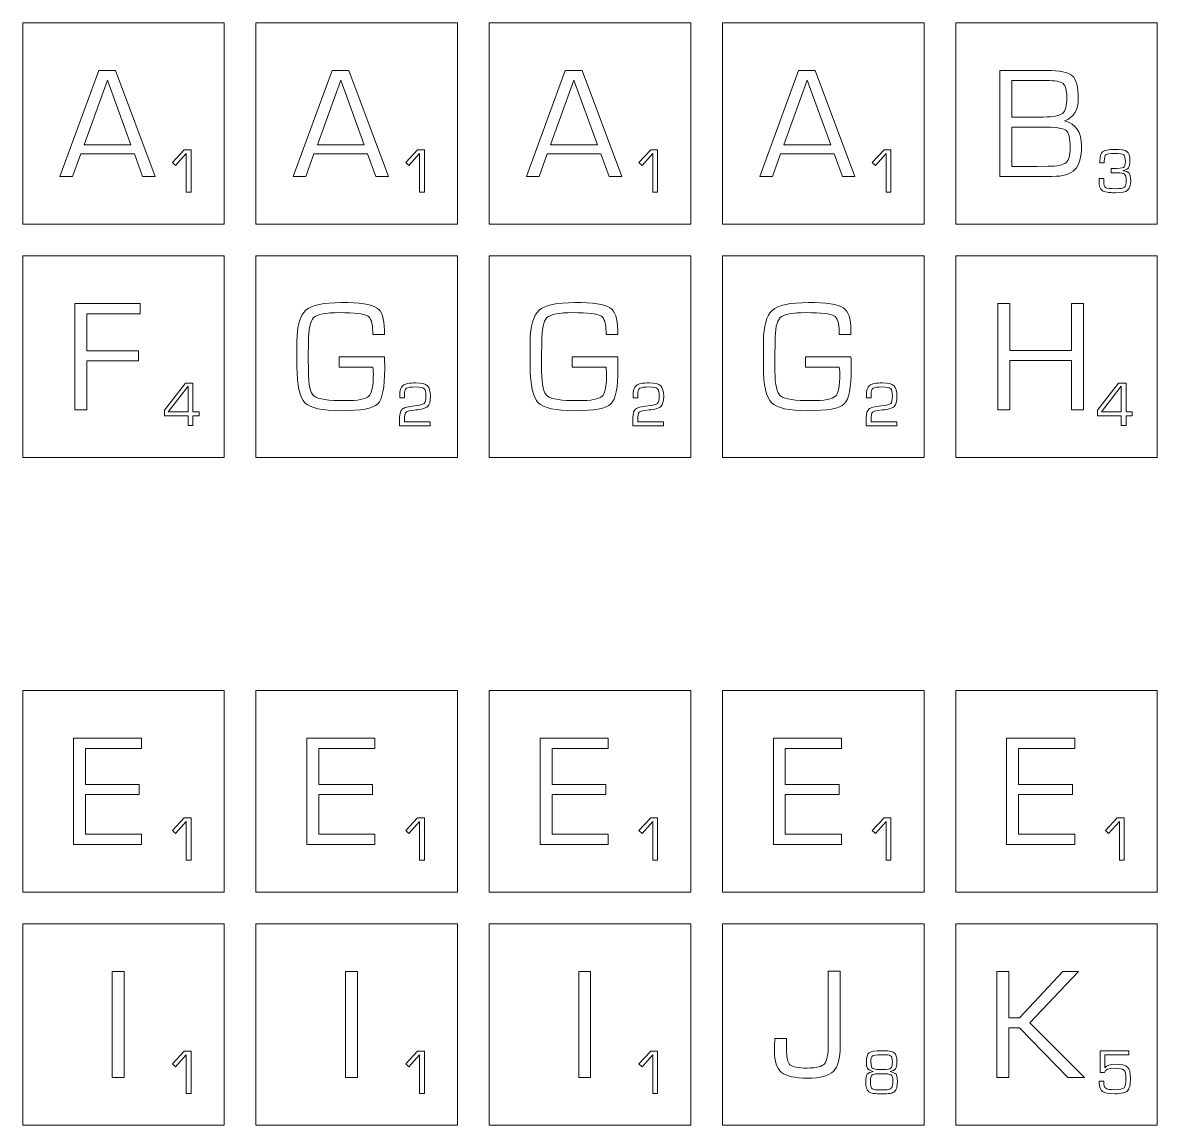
# Model space of a CAD drawing. Header units: millimetres. Extents: x -685 to 207, y -211 to 350.
# Drawn here: x -230 to -123, y 86 to 190 of the extents above; entities that cross this region are included whole.
import ezdxf

# ---------------------------------------------------------------- set-up
doc = ezdxf.new("R2010")
doc.units = ezdxf.units.MM
doc.layers.get('0').update_dxf_attribs({"linetype": 'CONTINUOUS', "lineweight": 25, "true_color": 0x000000})
doc.layers.add('letter', color=7, linetype='CONTINUOUS', lineweight=25, true_color=0x000000)
doc.layers.add('score', color=7, linetype='CONTINUOUS', lineweight=25, true_color=0x000000)

msp = doc.modelspace()

# ---------------------------------------------------------------- linework, layer by layer
at = {"lineweight": 5}
for p, q in [((-211, 190), (-230, 190)), ((-230, 190), (-230, 171)), ((-211, 171), (-211, 190)), ((-189, 190), (-208, 190)), ((-208, 190), (-208, 171)), ((-189, 171), (-189, 190)), ((-167, 190), (-186, 190)), ((-186, 190), (-186, 171)), ((-167, 171), (-167, 190)), ((-145, 190), (-164, 190)), ((-164, 190), (-164, 171)), ((-145, 171), (-145, 190)), ((-123, 190), (-142, 190)), ((-142, 190), (-142, 171)), ((-123, 171), (-123, 190)), ((-230, 171), (-211, 171)), ((-208, 171), (-189, 171)), ((-186, 171), (-167, 171)), ((-164, 171), (-145, 171)), ((-142, 171), (-123, 171)), ((-211, 168), (-230, 168)), ((-230, 168), (-230, 149)), ((-211, 149), (-211, 168)), ((-208, 168), (-208, 149)), ((-189, 168), (-208, 168)), ((-189, 149), (-189, 168)), ((-167, 168), (-186, 168)), ((-186, 168), (-186, 149)), ((-167, 149), (-167, 168)), ((-145, 168), (-164, 168)), ((-164, 168), (-164, 149)), ((-145, 149), (-145, 168)), ((-123, 168), (-142, 168)), ((-142, 168), (-142, 149)), ((-123, 149), (-123, 168)), ((-230, 149), (-211, 149)), ((-208, 149), (-189, 149)), ((-186, 149), (-167, 149)), ((-164, 149), (-145, 149)), ((-142, 149), (-123, 149)), ((-211, 127), (-230, 127)), ((-230, 127), (-230, 108)), ((-211, 108), (-211, 127)), ((-189, 127), (-208, 127)), ((-208, 127), (-208, 108)), ((-189, 108), (-189, 127)), ((-167, 127), (-186, 127)), ((-186, 127), (-186, 108)), ((-167, 108), (-167, 127)), ((-145, 127), (-164, 127)), ((-164, 127), (-164, 108)), ((-145, 108), (-145, 127)), ((-142, 127), (-142, 108)), ((-123, 127), (-142, 127)), ((-123, 108), (-123, 127)), ((-230, 108), (-211, 108)), ((-208, 108), (-189, 108)), ((-186, 108), (-167, 108)), ((-164, 108), (-145, 108)), ((-142, 108), (-123, 108)), ((-211, 105), (-230, 105)), ((-230, 105), (-230, 86)), ((-211, 86), (-211, 105)), ((-189, 105), (-208, 105)), ((-208, 105), (-208, 86)), ((-189, 86), (-189, 105)), ((-167, 105), (-186, 105)), ((-186, 105), (-186, 86)), ((-167, 86), (-167, 105)), ((-145, 105), (-164, 105)), ((-164, 105), (-164, 86)), ((-145, 86), (-145, 105)), ((-123, 105), (-142, 105)), ((-142, 105), (-142, 86)), ((-123, 86), (-123, 105)), ((-230, 86), (-211, 86)), ((-208, 86), (-189, 86)), ((-186, 86), (-167, 86)), ((-164, 86), (-145, 86)), ((-142, 86), (-123, 86))]:
    msp.add_line(p, q, dxfattribs=at)
at = {"layer": 'letter', "lineweight": 5}
for p, q in [((-226.49, 175.5), (-222.83, 185.5)), ((-222.83, 185.5), (-221.25, 185.5)), ((-221.25, 185.5), (-217.51, 175.5)), ((-204.49, 175.5), (-200.83, 185.5)), ((-200.83, 185.5), (-199.25, 185.5)), ((-199.25, 185.5), (-195.51, 175.5)), ((-182.49, 175.5), (-178.83, 185.5)), ((-178.83, 185.5), (-177.25, 185.5)), ((-177.25, 185.5), (-173.51, 175.5)), ((-160.49, 175.5), (-156.83, 185.5)), ((-156.83, 185.5), (-155.25, 185.5)), ((-155.25, 185.5), (-151.51, 175.5)), ((-137.85, 175.5), (-137.85, 185.5)), ((-137.85, 185.5), (-133.43, 185.5)), ((-222.01, 184.58), (-224.21, 178.47)), ((-219.79, 178.47), (-222.01, 184.58)), ((-200.01, 184.58), (-202.21, 178.47)), ((-197.79, 178.47), (-200.01, 184.58)), ((-178.01, 184.58), (-180.21, 178.47)), ((-175.79, 178.47), (-178.01, 184.58)), ((-156.01, 184.58), (-158.21, 178.47)), ((-153.79, 178.47), (-156.01, 184.58)), ((-133.45, 184.55), (-136.73, 184.55)), ((-136.73, 184.55), (-136.73, 181.1)), ((-136.73, 181.1), (-133.76, 181.1)), ((-133.82, 180.15), (-136.73, 180.15)), ((-136.73, 180.15), (-136.73, 176.45)), ((-131.74, 180.75), (-131.74, 180.73)), ((-224.21, 178.47), (-219.79, 178.47)), ((-202.21, 178.47), (-197.79, 178.47)), ((-180.21, 178.47), (-175.79, 178.47)), ((-158.21, 178.47), (-153.79, 178.47)), ((-224.53, 177.62), (-225.3, 175.5)), ((-219.47, 177.62), (-224.53, 177.62)), ((-218.69, 175.5), (-219.47, 177.62)), ((-202.53, 177.62), (-203.3, 175.5)), ((-197.47, 177.62), (-202.53, 177.62)), ((-196.69, 175.5), (-197.47, 177.62)), ((-180.53, 177.62), (-181.3, 175.5)), ((-175.47, 177.62), (-180.53, 177.62)), ((-174.69, 175.5), (-175.47, 177.62)), ((-158.53, 177.62), (-159.3, 175.5)), ((-153.47, 177.62), (-158.53, 177.62)), ((-152.69, 175.5), (-153.47, 177.62)), ((-225.3, 175.5), (-226.49, 175.5)), ((-217.51, 175.5), (-218.69, 175.5)), ((-203.3, 175.5), (-204.49, 175.5)), ((-195.51, 175.5), (-196.69, 175.5)), ((-181.3, 175.5), (-182.49, 175.5)), ((-173.51, 175.5), (-174.69, 175.5)), ((-159.3, 175.5), (-160.49, 175.5)), ((-151.51, 175.5), (-152.69, 175.5)), ((-132.95, 175.5), (-137.85, 175.5)), ((-136.73, 176.45), (-134.33, 176.45)), ((-134.33, 176.45), (-133.31, 176.46)), ((-225.07, 153.5), (-225.07, 163.5)), ((-225.07, 163.5), (-218.93, 163.5)), ((-218.93, 163.5), (-218.93, 162.55)), ((-138.05, 153.5), (-138.05, 163.5)), ((-138.05, 163.5), (-136.92, 163.5)), ((-136.92, 163.5), (-136.92, 159.09)), ((-131.08, 159.09), (-131.08, 163.5)), ((-131.08, 163.5), (-129.95, 163.5)), ((-129.95, 163.5), (-129.95, 153.5)), ((-223.94, 162.55), (-223.94, 159.05)), ((-218.93, 162.55), (-223.94, 162.55)), ((-196.99, 160.6), (-196.99, 160.85)), ((-195.89, 160.6), (-196.99, 160.6)), ((-195.89, 160.98), (-195.89, 160.6)), ((-174.99, 160.6), (-174.99, 160.85)), ((-173.89, 160.6), (-174.99, 160.6)), ((-173.89, 160.98), (-173.89, 160.6)), ((-152.99, 160.6), (-152.99, 160.85)), ((-151.89, 160.6), (-152.99, 160.6)), ((-151.89, 160.98), (-151.89, 160.6)), ((-204.14, 159.03), (-204.14, 159.92)), ((-203.05, 159.86), (-203.07, 158.53)), ((-182.14, 159.03), (-182.14, 159.92)), ((-181.05, 159.86), (-181.07, 158.53)), ((-160.14, 159.03), (-160.14, 159.92)), ((-159.05, 159.86), (-159.07, 158.53)), ((-223.94, 159.05), (-219.07, 159.05)), ((-219.07, 159.05), (-219.07, 158.1)), ((-204.14, 157.56), (-204.14, 159.03)), ((-203.07, 158.53), (-203.06, 157.1)), ((-200.17, 158.47), (-195.89, 158.47)), ((-200.17, 157.52), (-200.17, 158.47)), ((-182.14, 157.56), (-182.14, 159.03)), ((-181.07, 158.53), (-181.06, 157.1)), ((-178.17, 158.47), (-173.89, 158.47)), ((-178.17, 157.52), (-178.17, 158.47)), ((-160.14, 157.56), (-160.14, 159.03)), ((-159.07, 158.53), (-159.06, 157.1)), ((-156.17, 158.47), (-151.89, 158.47)), ((-156.17, 157.52), (-156.17, 158.47)), ((-136.92, 159.09), (-131.08, 159.09)), ((-219.07, 158.1), (-223.94, 158.1)), ((-223.94, 158.1), (-223.94, 153.5)), ((-196.99, 157.52), (-200.17, 157.52)), ((-174.99, 157.52), (-178.17, 157.52)), ((-152.99, 157.52), (-156.17, 157.52)), ((-131.08, 158.14), (-136.92, 158.14)), ((-136.92, 158.14), (-136.92, 153.5)), ((-131.08, 153.5), (-131.08, 158.14)), ((-223.94, 153.5), (-225.07, 153.5)), ((-136.92, 153.5), (-138.05, 153.5)), ((-129.95, 153.5), (-131.08, 153.5)), ((-225.21, 112.5), (-225.21, 122.5)), ((-225.21, 122.5), (-218.79, 122.5)), ((-218.79, 122.5), (-218.79, 121.55)), ((-203.21, 112.5), (-203.21, 122.5)), ((-203.21, 122.5), (-196.79, 122.5)), ((-196.79, 122.5), (-196.79, 121.55)), ((-181.21, 112.5), (-181.21, 122.5)), ((-181.21, 122.5), (-174.79, 122.5)), ((-174.79, 122.5), (-174.79, 121.55)), ((-159.21, 122.5), (-152.79, 122.5)), ((-159.21, 112.5), (-159.21, 122.5)), ((-152.79, 122.5), (-152.79, 121.55)), ((-137.21, 112.5), (-137.21, 122.5)), ((-137.21, 122.5), (-130.79, 122.5)), ((-130.79, 122.5), (-130.79, 121.55)), ((-224.08, 121.55), (-224.08, 118.14)), ((-218.79, 121.55), (-224.08, 121.55)), ((-202.08, 121.55), (-202.08, 118.14)), ((-196.79, 121.55), (-202.08, 121.55)), ((-180.08, 121.55), (-180.08, 118.14)), ((-174.79, 121.55), (-180.08, 121.55)), ((-152.79, 121.55), (-158.08, 121.55)), ((-158.08, 121.55), (-158.08, 118.14)), ((-136.08, 121.55), (-136.08, 118.14)), ((-130.79, 121.55), (-136.08, 121.55)), ((-224.08, 118.14), (-219.01, 118.14)), ((-219.01, 118.14), (-219.01, 117.19)), ((-202.08, 118.14), (-197.01, 118.14)), ((-197.01, 118.14), (-197.01, 117.19)), ((-180.08, 118.14), (-175.01, 118.14)), ((-175.01, 118.14), (-175.01, 117.19)), ((-158.08, 118.14), (-153.01, 118.14)), ((-153.01, 118.14), (-153.01, 117.19)), ((-136.08, 118.14), (-131.01, 118.14)), ((-131.01, 118.14), (-131.01, 117.19)), ((-219.01, 117.19), (-224.08, 117.19)), ((-224.08, 117.19), (-224.08, 113.45)), ((-197.01, 117.19), (-202.08, 117.19)), ((-202.08, 117.19), (-202.08, 113.45)), ((-175.01, 117.19), (-180.08, 117.19)), ((-180.08, 117.19), (-180.08, 113.45)), ((-153.01, 117.19), (-158.08, 117.19)), ((-158.08, 117.19), (-158.08, 113.45)), ((-131.01, 117.19), (-136.08, 117.19)), ((-136.08, 117.19), (-136.08, 113.45)), ((-224.08, 113.45), (-218.79, 113.45)), ((-218.79, 113.45), (-218.79, 112.5)), ((-202.08, 113.45), (-196.79, 113.45)), ((-196.79, 113.45), (-196.79, 112.5)), ((-180.08, 113.45), (-174.79, 113.45)), ((-174.79, 113.45), (-174.79, 112.5)), ((-158.08, 113.45), (-152.79, 113.45)), ((-152.79, 113.45), (-152.79, 112.5)), ((-136.08, 113.45), (-130.79, 113.45)), ((-130.79, 113.45), (-130.79, 112.5)), ((-218.79, 112.5), (-225.21, 112.5)), ((-196.79, 112.5), (-203.21, 112.5)), ((-174.79, 112.5), (-181.21, 112.5)), ((-152.79, 112.5), (-159.21, 112.5)), ((-130.79, 112.5), (-137.21, 112.5)), ((-221.56, 90.5), (-221.56, 100.5)), ((-221.56, 100.5), (-220.44, 100.5)), ((-220.44, 100.5), (-220.44, 90.5)), ((-199.56, 90.5), (-199.56, 100.5)), ((-199.56, 100.5), (-198.44, 100.5)), ((-198.44, 100.5), (-198.44, 90.5)), ((-177.56, 90.5), (-177.56, 100.5)), ((-177.56, 100.5), (-176.44, 100.5)), ((-176.44, 100.5), (-176.44, 90.5)), ((-154.03, 93.68), (-154.03, 100.55)), ((-154.03, 100.55), (-152.9, 100.55)), ((-152.9, 100.55), (-152.9, 93.5)), ((-138.12, 90.5), (-138.12, 100.5)), ((-138.12, 100.5), (-136.99, 100.5)), ((-136.99, 100.5), (-136.99, 96.13)), ((-136, 96.13), (-131.9, 100.5)), ((-130.44, 100.5), (-135.01, 95.68)), ((-131.9, 100.5), (-130.44, 100.5)), ((-136.99, 96.13), (-136, 96.13)), ((-135.01, 95.68), (-129.88, 90.5)), ((-159.07, 94.19), (-157.97, 94.19)), ((-157.97, 94.19), (-157.97, 94.01)), ((-136, 95.18), (-136.99, 95.18)), ((-136.99, 95.18), (-136.99, 90.5)), ((-131.43, 90.5), (-136, 95.18)), ((-157.97, 94.01), (-157.97, 93.24)), ((-220.44, 90.5), (-221.56, 90.5)), ((-198.44, 90.5), (-199.56, 90.5)), ((-176.44, 90.5), (-177.56, 90.5)), ((-136.99, 90.5), (-138.12, 90.5)), ((-129.88, 90.5), (-131.43, 90.5))]:
    msp.add_line(p, q, dxfattribs=at)
for points in [[(-133.43, 185.5), (-132.2, 185.5), (-131.4, 185.33), (-131.02, 184.99)], [(-131.89, 184.25), (-132.12, 184.45), (-132.64, 184.55), (-133.45, 184.55)], [(-131.53, 182.94), (-131.53, 183.62), (-131.65, 184.05), (-131.89, 184.25)], [(-131.02, 184.99), (-130.64, 184.66), (-130.45, 183.94), (-130.45, 182.86)], [(-131.94, 181.44), (-131.67, 181.67), (-131.53, 182.17), (-131.53, 182.94)], [(-130.45, 182.86), (-130.45, 181.75), (-130.88, 181.05), (-131.74, 180.75)], [(-133.76, 181.1), (-132.82, 181.1), (-132.21, 181.22), (-131.94, 181.44)], [(-131.63, 179.85), (-131.89, 180.05), (-132.63, 180.15), (-133.82, 180.15)], [(-131.74, 180.73), (-130.68, 180.48), (-130.15, 179.69), (-130.15, 178.38)], [(-131.22, 178.2), (-131.22, 179.1), (-131.36, 179.65), (-131.63, 179.85)], [(-131.62, 176.79), (-131.36, 177.02), (-131.22, 177.49), (-131.22, 178.2)], [(-130.15, 178.38), (-130.15, 177.32), (-130.36, 176.57), (-130.77, 176.14)], [(-133.31, 176.46), (-132.45, 176.46), (-131.89, 176.57), (-131.62, 176.79)], [(-130.77, 176.14), (-131.19, 175.71), (-131.92, 175.5), (-132.95, 175.5)], [(-204.14, 159.92), (-204.14, 161.4), (-203.86, 162.38), (-203.3, 162.87)], [(-203.3, 162.87), (-202.74, 163.36), (-201.61, 163.6), (-199.92, 163.6)], [(-200.11, 162.65), (-201.42, 162.65), (-202.23, 162.5), (-202.56, 162.18)], [(-197.49, 162.36), (-197.83, 162.55), (-198.7, 162.65), (-200.11, 162.65)], [(-199.92, 163.6), (-198.22, 163.6), (-197.12, 163.44), (-196.63, 163.12)], [(-196.63, 163.12), (-196.13, 162.8), (-195.89, 162.09), (-195.89, 160.98)], [(-182.14, 159.92), (-182.14, 161.4), (-181.86, 162.38), (-181.3, 162.87)], [(-181.3, 162.87), (-180.74, 163.36), (-179.61, 163.6), (-177.92, 163.6)], [(-178.11, 162.65), (-179.42, 162.65), (-180.23, 162.5), (-180.56, 162.18)], [(-175.49, 162.36), (-175.83, 162.55), (-176.7, 162.65), (-178.11, 162.65)], [(-177.92, 163.6), (-176.22, 163.6), (-175.12, 163.44), (-174.63, 163.12)], [(-174.63, 163.12), (-174.13, 162.8), (-173.89, 162.09), (-173.89, 160.98)], [(-160.14, 159.92), (-160.14, 161.4), (-159.86, 162.38), (-159.3, 162.87)], [(-159.3, 162.87), (-158.74, 163.36), (-157.61, 163.6), (-155.92, 163.6)], [(-156.11, 162.65), (-157.42, 162.65), (-158.23, 162.5), (-158.56, 162.18)], [(-153.49, 162.36), (-153.83, 162.55), (-154.7, 162.65), (-156.11, 162.65)], [(-155.92, 163.6), (-154.22, 163.6), (-153.12, 163.44), (-152.63, 163.12)], [(-152.63, 163.12), (-152.13, 162.8), (-151.89, 162.09), (-151.89, 160.98)], [(-202.56, 162.18), (-202.89, 161.87), (-203.05, 161.1), (-203.05, 159.86)], [(-196.99, 160.85), (-196.99, 161.66), (-197.16, 162.17), (-197.49, 162.36)], [(-180.56, 162.18), (-180.89, 161.87), (-181.05, 161.1), (-181.05, 159.86)], [(-174.99, 160.85), (-174.99, 161.66), (-175.16, 162.17), (-175.49, 162.36)], [(-158.56, 162.18), (-158.89, 161.87), (-159.05, 161.1), (-159.05, 159.86)], [(-152.99, 160.85), (-152.99, 161.66), (-153.16, 162.17), (-153.49, 162.36)], [(-195.89, 158.47), (-195.87, 158.22), (-195.86, 157.85), (-195.86, 157.38)], [(-173.89, 158.47), (-173.87, 158.22), (-173.86, 157.85), (-173.86, 157.38)], [(-151.89, 158.47), (-151.87, 158.22), (-151.86, 157.85), (-151.86, 157.38)], [(-203.38, 154.16), (-203.88, 154.66), (-204.14, 155.8), (-204.14, 157.56)], [(-196.93, 156.91), (-196.93, 157), (-196.95, 157.2), (-196.99, 157.52)], [(-195.86, 157.38), (-195.86, 155.58), (-196.08, 154.47), (-196.52, 154.04)], [(-181.38, 154.16), (-181.88, 154.66), (-182.14, 155.8), (-182.14, 157.56)], [(-174.93, 156.91), (-174.93, 157), (-174.95, 157.2), (-174.99, 157.52)], [(-173.86, 157.38), (-173.86, 155.58), (-174.08, 154.47), (-174.52, 154.04)], [(-159.38, 154.16), (-159.88, 154.66), (-160.14, 155.8), (-160.14, 157.56)], [(-152.93, 156.91), (-152.93, 157), (-152.95, 157.2), (-152.99, 157.52)], [(-151.86, 157.38), (-151.86, 155.58), (-152.08, 154.47), (-152.52, 154.04)], [(-203.06, 157.1), (-203.06, 155.84), (-202.88, 155.07), (-202.51, 154.78)], [(-197.36, 154.76), (-197.08, 155.03), (-196.93, 155.75), (-196.93, 156.91)], [(-181.06, 157.1), (-181.06, 155.84), (-180.88, 155.07), (-180.51, 154.78)], [(-175.36, 154.76), (-175.08, 155.03), (-174.93, 155.75), (-174.93, 156.91)], [(-159.06, 157.1), (-159.06, 155.84), (-158.88, 155.07), (-158.51, 154.78)], [(-153.36, 154.76), (-153.08, 155.03), (-152.93, 155.75), (-152.93, 156.91)], [(-199.98, 153.4), (-201.74, 153.4), (-202.88, 153.65), (-203.38, 154.16)], [(-202.51, 154.78), (-202.15, 154.49), (-201.18, 154.35), (-199.6, 154.35)], [(-199.6, 154.35), (-198.39, 154.35), (-197.65, 154.49), (-197.36, 154.76)], [(-177.98, 153.4), (-179.74, 153.4), (-180.88, 153.65), (-181.38, 154.16)], [(-180.51, 154.78), (-180.15, 154.49), (-179.18, 154.35), (-177.6, 154.35)], [(-177.6, 154.35), (-176.39, 154.35), (-175.65, 154.49), (-175.36, 154.76)], [(-155.98, 153.4), (-157.74, 153.4), (-158.88, 153.65), (-159.38, 154.16)], [(-158.51, 154.78), (-158.15, 154.49), (-157.18, 154.35), (-155.6, 154.35)], [(-155.6, 154.35), (-154.39, 154.35), (-153.65, 154.49), (-153.36, 154.76)], [(-196.52, 154.04), (-196.96, 153.61), (-198.12, 153.4), (-199.98, 153.4)], [(-174.52, 154.04), (-174.96, 153.61), (-176.12, 153.4), (-177.98, 153.4)], [(-152.52, 154.04), (-152.96, 153.61), (-154.12, 153.4), (-155.98, 153.4)], [(-159.1, 93.01), (-159.1, 93.46), (-159.09, 93.86), (-159.07, 94.19)], [(-157.97, 93.24), (-157.97, 92.42), (-157.86, 91.91), (-157.64, 91.71)], [(-154.38, 91.8), (-154.15, 92.07), (-154.03, 92.7), (-154.03, 93.68)], [(-152.9, 93.5), (-152.9, 92.32), (-153.12, 91.52), (-153.55, 91.09)], [(-158.43, 90.99), (-158.87, 91.36), (-159.1, 92.03), (-159.1, 93.01)], [(-155.97, 90.45), (-157.16, 90.45), (-157.98, 90.63), (-158.43, 90.99)], [(-157.64, 91.71), (-157.42, 91.5), (-156.88, 91.4), (-156.01, 91.4)], [(-156.01, 91.4), (-155.16, 91.4), (-154.61, 91.54), (-154.38, 91.8)], [(-153.55, 91.09), (-153.98, 90.66), (-154.79, 90.45), (-155.97, 90.45)]]:
    msp.add_open_spline(points, degree=3, dxfattribs=at)
at = {"layer": 'score', "lineweight": 5}
for p, q in [((-215.88, 176.8), (-214.77, 178)), ((-214.57, 177.66), (-215.59, 176.53)), ((-214.77, 178), (-214.12, 178)), ((-214.57, 174), (-214.57, 177.66)), ((-214.12, 178), (-214.12, 174)), ((-193.88, 176.8), (-192.77, 178)), ((-192.57, 177.66), (-193.59, 176.53)), ((-192.77, 178), (-192.12, 178)), ((-192.57, 174), (-192.57, 177.66)), ((-192.12, 178), (-192.12, 174)), ((-171.88, 176.8), (-170.77, 178)), ((-170.57, 177.66), (-171.59, 176.53)), ((-170.77, 178), (-170.12, 178)), ((-170.57, 174), (-170.57, 177.66)), ((-170.12, 178), (-170.12, 174)), ((-149.88, 176.8), (-148.77, 178)), ((-148.57, 177.66), (-149.59, 176.53)), ((-148.77, 178), (-148.12, 178)), ((-148.57, 174), (-148.57, 177.66)), ((-148.12, 178), (-148.12, 174)), ((-215.59, 176.53), (-215.88, 176.8)), ((-193.59, 176.53), (-193.88, 176.8)), ((-171.59, 176.53), (-171.88, 176.8)), ((-149.59, 176.53), (-149.88, 176.8)), ((-128.43, 176.77), (-128.42, 176.93)), ((-128, 176.77), (-128.43, 176.77)), ((-128, 176.95), (-128, 176.77)), ((-127.34, 175.85), (-127.34, 176.24)), ((-127.34, 176.24), (-127.18, 176.24)), ((-127.17, 175.85), (-127.34, 175.85)), ((-126.78, 175.85), (-127.17, 175.85)), ((-126.26, 176.07), (-126.26, 176.05)), ((-128.49, 175.06), (-128.49, 175.3)), ((-128.49, 175.3), (-128.05, 175.3)), ((-128.05, 175.3), (-128.05, 175.07)), ((-214.12, 174), (-214.57, 174)), ((-192.12, 174), (-192.57, 174)), ((-170.12, 174), (-170.57, 174)), ((-148.12, 174), (-148.57, 174)), ((-216.64, 153.45), (-214.65, 156)), ((-214.41, 155.71), (-216.27, 153.3)), ((-214.65, 156), (-213.95, 156)), ((-214.41, 153.3), (-214.41, 155.71)), ((-214.41, 155.71), (-214.41, 155.71)), ((-213.95, 156), (-213.95, 153.3)), ((-128.64, 153.45), (-126.65, 156)), ((-126.41, 155.71), (-128.27, 153.3)), ((-126.65, 156), (-125.95, 156)), ((-126.41, 153.3), (-126.41, 155.71)), ((-126.41, 155.71), (-126.41, 155.71)), ((-125.95, 156), (-125.95, 153.3)), ((-194.44, 154.62), (-194.44, 154.82)), ((-194, 154.62), (-194.44, 154.62)), ((-194, 154.92), (-194, 154.62)), ((-172.44, 154.62), (-172.44, 154.82)), ((-172, 154.62), (-172.44, 154.62)), ((-172, 154.92), (-172, 154.62)), ((-150.44, 154.62), (-150.44, 154.82)), ((-150, 154.62), (-150.44, 154.62)), ((-150, 154.92), (-150, 154.62)), ((-216.64, 152.92), (-216.64, 153.45)), ((-216.27, 153.3), (-214.41, 153.3)), ((-213.95, 153.3), (-213.36, 153.3)), ((-213.36, 153.3), (-213.36, 152.92)), ((-128.64, 152.92), (-128.64, 153.45)), ((-128.27, 153.3), (-126.41, 153.3)), ((-125.95, 153.3), (-125.36, 153.3)), ((-125.36, 153.3), (-125.36, 152.92)), ((-214.41, 152.92), (-216.64, 152.92)), ((-214.41, 152), (-214.41, 152.92)), ((-213.95, 152), (-214.41, 152)), ((-213.36, 152.92), (-213.95, 152.92)), ((-213.95, 152.92), (-213.95, 152)), ((-194.45, 151.98), (-194.45, 152.73)), ((-191.57, 151.98), (-194.45, 151.98)), ((-193.99, 152.5), (-193.99, 152.36)), ((-193.99, 152.36), (-191.57, 152.36)), ((-191.57, 152.36), (-191.57, 151.98)), ((-172.45, 151.98), (-172.45, 152.73)), ((-169.57, 151.98), (-172.45, 151.98)), ((-171.99, 152.5), (-171.99, 152.36)), ((-171.99, 152.36), (-169.57, 152.36)), ((-169.57, 152.36), (-169.57, 151.98)), ((-150.45, 151.98), (-150.45, 152.73)), ((-147.57, 151.98), (-150.45, 151.98)), ((-149.99, 152.5), (-149.99, 152.36)), ((-149.99, 152.36), (-147.57, 152.36)), ((-147.57, 152.36), (-147.57, 151.98)), ((-126.41, 152.92), (-128.64, 152.92)), ((-126.41, 152), (-126.41, 152.92)), ((-125.95, 152), (-126.41, 152)), ((-125.36, 152.92), (-125.95, 152.92)), ((-125.95, 152.92), (-125.95, 152)), ((-215.88, 113.8), (-214.77, 115)), ((-214.57, 114.66), (-215.59, 113.53)), ((-214.77, 115), (-214.12, 115)), ((-214.57, 111), (-214.57, 114.66)), ((-214.12, 115), (-214.12, 111)), ((-193.88, 113.8), (-192.77, 115)), ((-192.57, 114.66), (-193.59, 113.53)), ((-192.77, 115), (-192.12, 115)), ((-192.57, 111), (-192.57, 114.66)), ((-192.12, 115), (-192.12, 111)), ((-171.88, 113.8), (-170.77, 115)), ((-170.57, 114.66), (-171.59, 113.53)), ((-170.77, 115), (-170.12, 115)), ((-170.57, 111), (-170.57, 114.66)), ((-170.12, 115), (-170.12, 111)), ((-149.88, 113.8), (-148.77, 115)), ((-148.57, 114.66), (-149.59, 113.53)), ((-148.77, 115), (-148.12, 115)), ((-148.57, 111), (-148.57, 114.66)), ((-148.12, 115), (-148.12, 111)), ((-127.88, 113.8), (-126.77, 115)), ((-126.57, 114.66), (-127.59, 113.53)), ((-126.77, 115), (-126.12, 115)), ((-126.57, 111), (-126.57, 114.66)), ((-126.12, 115), (-126.12, 111)), ((-215.59, 113.53), (-215.88, 113.8)), ((-193.59, 113.53), (-193.88, 113.8)), ((-171.59, 113.53), (-171.88, 113.8)), ((-149.59, 113.53), (-149.88, 113.8)), ((-127.59, 113.53), (-127.88, 113.8)), ((-214.12, 111), (-214.57, 111)), ((-192.12, 111), (-192.57, 111)), ((-170.12, 111), (-170.57, 111)), ((-148.12, 111), (-148.57, 111)), ((-126.12, 111), (-126.57, 111)), ((-215.88, 91.8), (-214.77, 93)), ((-214.57, 92.66), (-215.59, 91.53)), ((-214.77, 93), (-214.12, 93)), ((-214.57, 89), (-214.57, 92.66)), ((-214.12, 93), (-214.12, 89)), ((-193.88, 91.8), (-192.77, 93)), ((-192.57, 92.66), (-193.59, 91.53)), ((-192.77, 93), (-192.12, 93)), ((-192.57, 89), (-192.57, 92.66)), ((-192.12, 93), (-192.12, 89)), ((-171.88, 91.8), (-170.77, 93)), ((-170.57, 92.66), (-171.59, 91.53)), ((-170.77, 93), (-170.12, 93)), ((-170.57, 89), (-170.57, 92.66)), ((-170.12, 93), (-170.12, 89)), ((-128.39, 90.99), (-128.39, 93.02)), ((-128.39, 93.02), (-125.7, 93.02)), ((-127.94, 92.64), (-127.96, 91.43)), ((-125.7, 92.64), (-127.94, 92.64)), ((-125.7, 93.02), (-125.7, 92.64)), ((-215.59, 91.53), (-215.88, 91.8)), ((-193.59, 91.53), (-193.88, 91.8)), ((-171.59, 91.53), (-171.88, 91.8)), ((-149.8, 91.07), (-149.8, 91.08)), ((-148.19, 91.08), (-148.19, 91.07)), ((-127.98, 90.99), (-128.39, 90.99)), ((-127.96, 91.43), (-127.96, 91.43)), ((-128.47, 90.01), (-128.47, 90.16)), ((-128.47, 90.16), (-128.04, 90.16)), ((-214.12, 89), (-214.57, 89)), ((-192.12, 89), (-192.57, 89)), ((-170.12, 89), (-170.57, 89)), ((-149.41, 89.35), (-148.84, 89.34)), ((-148.84, 89.34), (-148.47, 89.36))]:
    msp.add_line(p, q, dxfattribs=at)
for points in [[(-128.42, 176.93), (-128.42, 177.39), (-128.33, 177.69), (-128.16, 177.83)], [(-128.16, 177.83), (-127.98, 177.97), (-127.6, 178.04), (-127.03, 178.04)], [(-127.04, 177.66), (-127.47, 177.66), (-127.74, 177.62), (-127.84, 177.55)], [(-126.17, 177.54), (-126.28, 177.62), (-126.56, 177.66), (-127.04, 177.66)], [(-127.03, 178.04), (-126.44, 178.04), (-126.05, 177.98), (-125.87, 177.84)], [(-125.87, 177.84), (-125.68, 177.71), (-125.58, 177.44), (-125.58, 177.03)], [(-127.84, 177.55), (-127.95, 177.47), (-128, 177.27), (-128, 176.95)], [(-126.19, 176.34), (-126.07, 176.41), (-126.01, 176.59), (-126.01, 176.9)], [(-126.01, 176.9), (-126.01, 177.25), (-126.07, 177.46), (-126.17, 177.54)], [(-125.58, 177.03), (-125.58, 176.68), (-125.63, 176.44), (-125.72, 176.31)], [(-127.18, 176.24), (-126.64, 176.24), (-126.31, 176.27), (-126.19, 176.34)], [(-126.1, 175.72), (-126.2, 175.81), (-126.43, 175.85), (-126.78, 175.85)], [(-125.72, 176.31), (-125.81, 176.18), (-125.99, 176.1), (-126.26, 176.07)], [(-126.26, 176.05), (-125.95, 176), (-125.75, 175.92), (-125.65, 175.8)], [(-125.94, 175.15), (-125.94, 175.44), (-125.99, 175.63), (-126.1, 175.72)], [(-125.65, 175.8), (-125.56, 175.68), (-125.51, 175.45), (-125.51, 175.11)], [(-128.2, 174.17), (-128.4, 174.31), (-128.49, 174.61), (-128.49, 175.06)], [(-128.05, 175.07), (-128.05, 174.73), (-128, 174.52), (-127.88, 174.45)], [(-127.88, 174.45), (-127.77, 174.38), (-127.44, 174.34), (-126.9, 174.34)], [(-126.9, 174.34), (-126.48, 174.34), (-126.22, 174.39), (-126.1, 174.48)], [(-126.1, 174.48), (-125.99, 174.57), (-125.94, 174.79), (-125.94, 175.15)], [(-125.51, 175.11), (-125.51, 174.65), (-125.6, 174.34), (-125.8, 174.19)], [(-126.96, 173.96), (-127.59, 173.96), (-128, 174.03), (-128.2, 174.17)], [(-125.8, 174.19), (-125.99, 174.04), (-126.38, 173.96), (-126.96, 173.96)], [(-194.44, 154.82), (-194.44, 155.3), (-194.34, 155.62), (-194.13, 155.78)], [(-194.13, 155.78), (-193.93, 155.94), (-193.53, 156.02), (-192.92, 156.02)], [(-193.81, 155.52), (-193.94, 155.43), (-194, 155.23), (-194, 154.92)], [(-192.9, 155.64), (-193.39, 155.64), (-193.69, 155.6), (-193.81, 155.52)], [(-192.92, 156.02), (-192.38, 156.02), (-192.02, 155.93), (-191.83, 155.76)], [(-192.16, 155.49), (-192.27, 155.59), (-192.52, 155.64), (-192.9, 155.64)], [(-191.98, 154.82), (-191.98, 155.16), (-192.04, 155.38), (-192.16, 155.49)], [(-191.83, 155.76), (-191.65, 155.59), (-191.55, 155.26), (-191.55, 154.76)], [(-172.44, 154.82), (-172.44, 155.3), (-172.34, 155.62), (-172.13, 155.78)], [(-172.13, 155.78), (-171.93, 155.94), (-171.53, 156.02), (-170.92, 156.02)], [(-171.81, 155.52), (-171.94, 155.43), (-172, 155.23), (-172, 154.92)], [(-170.9, 155.64), (-171.39, 155.64), (-171.69, 155.6), (-171.81, 155.52)], [(-170.92, 156.02), (-170.38, 156.02), (-170.02, 155.93), (-169.83, 155.76)], [(-170.16, 155.49), (-170.27, 155.59), (-170.52, 155.64), (-170.9, 155.64)], [(-169.98, 154.82), (-169.98, 155.16), (-170.04, 155.38), (-170.16, 155.49)], [(-169.83, 155.76), (-169.65, 155.59), (-169.55, 155.26), (-169.55, 154.76)], [(-150.44, 154.82), (-150.44, 155.3), (-150.34, 155.62), (-150.13, 155.78)], [(-150.13, 155.78), (-149.93, 155.94), (-149.53, 156.02), (-148.92, 156.02)], [(-149.81, 155.52), (-149.94, 155.43), (-150, 155.23), (-150, 154.92)], [(-148.9, 155.64), (-149.39, 155.64), (-149.69, 155.6), (-149.81, 155.52)], [(-148.92, 156.02), (-148.38, 156.02), (-148.02, 155.93), (-147.83, 155.76)], [(-148.16, 155.49), (-148.27, 155.59), (-148.52, 155.64), (-148.9, 155.64)], [(-147.98, 154.82), (-147.98, 155.16), (-148.04, 155.38), (-148.16, 155.49)], [(-147.83, 155.76), (-147.65, 155.59), (-147.55, 155.26), (-147.55, 154.76)], [(-193.03, 153.86), (-192.54, 153.92), (-192.24, 153.99), (-192.14, 154.09)], [(-192.14, 154.09), (-192.04, 154.18), (-191.98, 154.42), (-191.98, 154.82)], [(-191.55, 154.76), (-191.55, 154.28), (-191.64, 153.96), (-191.81, 153.8)], [(-171.03, 153.86), (-170.54, 153.92), (-170.24, 153.99), (-170.14, 154.09)], [(-170.14, 154.09), (-170.04, 154.18), (-169.98, 154.42), (-169.98, 154.82)], [(-169.55, 154.76), (-169.55, 154.28), (-169.64, 153.96), (-169.81, 153.8)], [(-149.03, 153.86), (-148.54, 153.92), (-148.24, 153.99), (-148.14, 154.09)], [(-148.14, 154.09), (-148.04, 154.18), (-147.98, 154.42), (-147.98, 154.82)], [(-147.55, 154.76), (-147.55, 154.28), (-147.64, 153.96), (-147.81, 153.8)], [(-194.45, 152.73), (-194.45, 153.15), (-194.36, 153.43), (-194.2, 153.56)], [(-194.2, 153.56), (-194.04, 153.69), (-193.65, 153.79), (-193.03, 153.86)], [(-193.85, 153.26), (-193.95, 153.17), (-193.99, 152.92), (-193.99, 152.5)], [(-192.94, 153.47), (-193.45, 153.42), (-193.75, 153.35), (-193.85, 153.26)], [(-191.81, 153.8), (-191.99, 153.64), (-192.36, 153.53), (-192.94, 153.47)], [(-172.45, 152.73), (-172.45, 153.15), (-172.36, 153.43), (-172.2, 153.56)], [(-172.2, 153.56), (-172.04, 153.69), (-171.65, 153.79), (-171.03, 153.86)], [(-171.85, 153.26), (-171.95, 153.17), (-171.99, 152.92), (-171.99, 152.5)], [(-170.94, 153.47), (-171.45, 153.42), (-171.75, 153.35), (-171.85, 153.26)], [(-169.81, 153.8), (-169.99, 153.64), (-170.36, 153.53), (-170.94, 153.47)], [(-150.45, 152.73), (-150.45, 153.15), (-150.36, 153.43), (-150.2, 153.56)], [(-150.2, 153.56), (-150.04, 153.69), (-149.65, 153.79), (-149.03, 153.86)], [(-149.85, 153.26), (-149.95, 153.17), (-149.99, 152.92), (-149.99, 152.5)], [(-148.94, 153.47), (-149.45, 153.42), (-149.75, 153.35), (-149.85, 153.26)], [(-147.81, 153.8), (-147.99, 153.64), (-148.36, 153.53), (-148.94, 153.47)], [(-150.44, 92.01), (-150.44, 92.43), (-150.35, 92.71), (-150.17, 92.84)], [(-150.17, 92.84), (-149.99, 92.98), (-149.61, 93.04), (-149.04, 93.04)], [(-149.86, 92.55), (-149.96, 92.48), (-150.01, 92.28), (-150.01, 91.95)], [(-149.03, 92.66), (-149.49, 92.66), (-149.77, 92.62), (-149.86, 92.55)], [(-149.04, 93.04), (-148.41, 93.04), (-148, 92.98), (-147.82, 92.85)], [(-148.15, 92.56), (-148.26, 92.63), (-148.55, 92.66), (-149.03, 92.66)], [(-147.98, 92.01), (-147.98, 92.31), (-148.04, 92.49), (-148.15, 92.56)], [(-147.82, 92.85), (-147.64, 92.72), (-147.55, 92.43), (-147.55, 91.98)], [(-150.32, 91.35), (-150.4, 91.46), (-150.44, 91.69), (-150.44, 92.01)], [(-150.36, 90.81), (-150.27, 90.93), (-150.09, 91.02), (-149.8, 91.07)], [(-149.8, 91.08), (-150.06, 91.14), (-150.24, 91.23), (-150.32, 91.35)], [(-150.01, 91.95), (-150.01, 91.63), (-149.95, 91.43), (-149.83, 91.36)], [(-149.83, 91.36), (-149.71, 91.29), (-149.37, 91.25), (-148.83, 91.25)], [(-148.83, 91.25), (-148.47, 91.25), (-148.23, 91.3), (-148.13, 91.39)], [(-147.68, 91.34), (-147.76, 91.22), (-147.93, 91.13), (-148.19, 91.08)], [(-148.19, 91.07), (-147.91, 91.01), (-147.72, 90.92), (-147.64, 90.81)], [(-148.13, 91.39), (-148.03, 91.48), (-147.98, 91.68), (-147.98, 92.01)], [(-147.55, 91.98), (-147.55, 91.67), (-147.59, 91.46), (-147.68, 91.34)], [(-126.98, 91.38), (-127.59, 91.38), (-127.93, 91.25), (-127.98, 90.99)], [(-127.96, 91.43), (-127.8, 91.65), (-127.45, 91.76), (-126.9, 91.76)], [(-126.15, 91.21), (-126.27, 91.32), (-126.54, 91.38), (-126.98, 91.38)], [(-126.9, 91.76), (-126.38, 91.76), (-126.02, 91.67), (-125.82, 91.48)], [(-125.97, 90.44), (-125.97, 90.84), (-126.03, 91.1), (-126.15, 91.21)], [(-125.82, 91.48), (-125.63, 91.3), (-125.53, 90.96), (-125.53, 90.46)], [(-150.49, 90.09), (-150.49, 90.44), (-150.45, 90.68), (-150.36, 90.81)], [(-150.21, 89.17), (-150.4, 89.31), (-150.49, 89.62), (-150.49, 90.09)], [(-149.89, 90.75), (-150.01, 90.67), (-150.06, 90.46), (-150.06, 90.12)], [(-150.06, 90.12), (-150.06, 89.8), (-150.02, 89.6), (-149.94, 89.5)], [(-149.03, 90.87), (-149.49, 90.87), (-149.78, 90.83), (-149.89, 90.75)], [(-148.13, 90.75), (-148.26, 90.83), (-148.56, 90.87), (-149.03, 90.87)], [(-147.94, 90.18), (-147.94, 90.48), (-148, 90.67), (-148.13, 90.75)], [(-148.04, 89.56), (-147.97, 89.67), (-147.94, 89.88), (-147.94, 90.18)], [(-147.51, 90.15), (-147.51, 89.66), (-147.6, 89.34), (-147.78, 89.19)], [(-147.64, 90.81), (-147.55, 90.69), (-147.51, 90.47), (-147.51, 90.15)], [(-128.16, 89.19), (-128.37, 89.33), (-128.47, 89.6), (-128.47, 90.01)], [(-128.04, 90.16), (-128.04, 89.8), (-127.98, 89.58), (-127.87, 89.49)], [(-126.13, 89.53), (-126.02, 89.64), (-125.97, 89.94), (-125.97, 90.44)], [(-125.53, 90.46), (-125.53, 89.85), (-125.63, 89.45), (-125.81, 89.26)], [(-148.95, 88.96), (-149.6, 88.96), (-150.02, 89.03), (-150.21, 89.17)], [(-149.94, 89.5), (-149.85, 89.4), (-149.68, 89.35), (-149.41, 89.35)], [(-147.78, 89.19), (-147.97, 89.03), (-148.35, 88.96), (-148.95, 88.96)], [(-148.47, 89.36), (-148.25, 89.39), (-148.11, 89.46), (-148.04, 89.56)], [(-126.98, 88.98), (-127.57, 88.98), (-127.96, 89.05), (-128.16, 89.19)], [(-127.87, 89.49), (-127.76, 89.4), (-127.47, 89.36), (-127.01, 89.36)], [(-127.01, 89.36), (-126.53, 89.36), (-126.23, 89.42), (-126.13, 89.53)], [(-125.81, 89.26), (-125.99, 89.07), (-126.38, 88.98), (-126.98, 88.98)]]:
    msp.add_open_spline(points, degree=3, dxfattribs=at)

doc.saveas('drawing.dxf')
